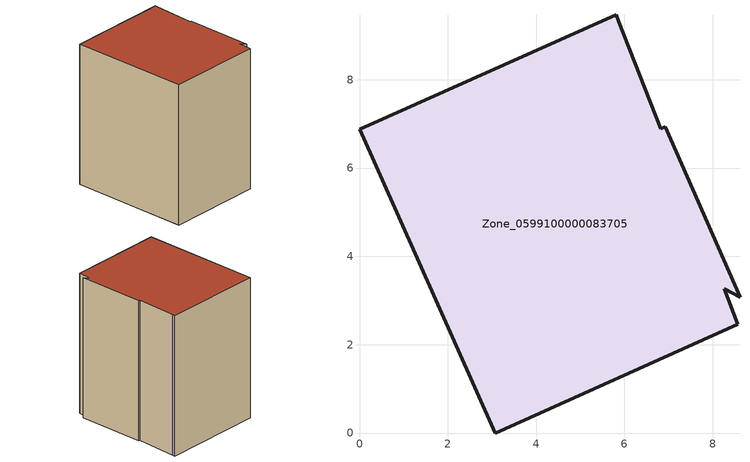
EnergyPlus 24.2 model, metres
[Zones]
Zone_0599100000083705
 floor ground (C_G): 8.62,3.07 8.25,3.26 8.57,2.47 3.07,0 0,6.87 5.81,9.47 5.87,9.32 6.83,6.89 6.92,6.94 z3.35
 wall outside (C_F): 5.87,9.32 5.81,9.47 0,6.87 3.07,0 8.57,2.47 8.25,3.26 8.62,3.07 6.92,6.94 6.83,6.89 5.87,9.32 z3.35:12.21
 roof outside (C_R): 8.25,3.26 8.62,3.07 6.92,6.94 6.83,6.89 5.87,9.32 5.81,9.47 0,6.87 3.07,0 8.57,2.47 z12.21
[BUILDING]
Pand.0599100000083705: North Axis=0; Terrain=City; Loads Convergence Tolerance Value=0.04; Temperature Convergence Tolerance Value=0.4; Solar Distribution=FullExterior; Maximum Number of Warmup Days=25; Minimum Number of Warmup Days=1
[Site:Location]
Rotterdam.The.Hague.AP_ZH_NLD Design_Conditions: Latitude=51.96; Longitude=4.45; Time Zone=1; Elevation=-4.5
[SITE:GROUNDTEMPERATURE:BUILDINGSURFACE]
18, 18, 18, 18, 18, 18, 18, 18, 18, 18, 18, 18
[MATERIAL] Thermal Absorptance=0.9; Solar Absorptance=0.7; Visible Absorptance=0.7
Name | Roughness | Thickness | Conductivity | Density | Specific Heat
G.TC.1946 | MediumSmooth | 0.15 | 1 | 540 | 1210
F.TC.1946 | Rough | 0.3 | 0.857143 | 1920 | 840
R.TC.1946 | MediumRough | 0.2 | 0.909091 | 1500 | 1000
[CONSTRUCTION]
C_G: G.TC.1946
C_F: F.TC.1946
C_R: R.TC.1946
[ZONE]
Zone_0599100000083705: Type=1; Multiplier=1; Ceiling Height=Autocalculate; Volume=Autocalculate; Floor Area=autocalculate; Part of Total Floor Area=Yes
[ZONEINFILTRATION:DESIGNFLOWRATE]
Infil_Zone_0599100000083705: Zone or ZoneList or Space or SpaceList=Zone_0599100000083705; Schedule=AlwaysOn; Design Flow Rate Calculation Method=Flow/Area; Flow Rate per Floor Area=0.003; Constant Term Coefficient=1; Temperature Term Coefficient=0; Velocity Term Coefficient=0; Velocity Squared Term Coefficient=0
[HVACTEMPLATE:ZONE:IDEALLOADSAIRSYSTEM]
Zone_0599100000083705: Maximum Heating Supply Air Temperature=50; Minimum Cooling Supply Air Temperature=13; Maximum Heating Supply Air Humidity Ratio=0.0156; Minimum Cooling Supply Air Humidity Ratio=0.0077; Heating Limit=NoLimit; Cooling Limit=NoLimit; Dehumidification Control Type=ConstantSensibleHeatRatio; Cooling Sensible Heat Ratio=0.7; Dehumidification Setpoint=60; Humidification Control Type=None; Humidification Setpoint=30; Outdoor Air Method=None; Outdoor Air Flow Rate per Person=0.00944; Outdoor Air Flow Rate per Zone Floor Area=0; Outdoor Air Flow Rate per Zone=0; Demand Controlled Ventilation Type=None; Outdoor Air Economizer Type=NoEconomizer; Heat Recovery Type=None; Sensible Heat Recovery Effectiveness=0.7; Latent Heat Recovery Effectiveness=0.65
[ZONECONTROL:THERMOSTAT]
ThermostatControl_Zone_0599100000083705: Zone or ZoneList=Zone_0599100000083705; Control Type Schedule=DualSetpointControlType; Control 1=Thermostat_Zone_0599100000083705; Temperature Difference Between Cutout And Setpoint=0
[THERMOSTATSETPOINT:DUALSETPOINT]
Thermostat_Zone_0599100000083705: Heating Setpoint Temperature Schedule=HeatingSetpoint_Zone_0599100000083705; Cooling Setpoint Temperature Schedule=CoolingSetpoint_Zone_0599100000083705
[SCHEDULE:COMPACT]
HeatingSetpoint_Zone_0599100000083705: Through: 12/31, For: AllDays, Until: 24:00, 21
CoolingSetpoint_Zone_0599100000083705: Through: 12/31, For: AllDays, Until: 24:00, 24
DualSetpointControlType: Through: 12/31, For: AllDays, Until: 24:00, 4
AlwaysOn: Through: 12/31, For: AllDays, Until: 24:00, 1
